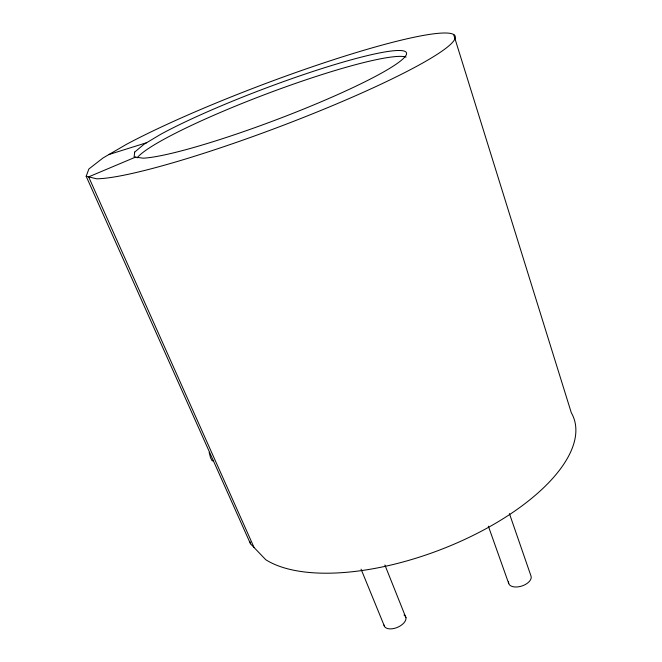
<?xml version="1.0" encoding="UTF-8"?>
<svg xmlns="http://www.w3.org/2000/svg" width="662" height="662" viewBox="0 0 662 662"><rect width="100%" height="100%" fill="white"/><g stroke="black" fill="none" stroke-linecap="round" stroke-linejoin="round"><path stroke-width="0.99" d="M209.142 452.369L210.541 457.773L212.163 460.818L212.949 460.868M86.168 176.274L88.882 168.975L103.057 157.953L126.599 144.258A197.408 22.657 -20.7 0 1 410.655 37.982A197.408 22.657 -20.7 0 1 363.67 92.142A197.408 22.657 -20.7 0 1 96.627 178.798L86.168 176.274L250.476 543.767L265.76 559.721A173.552 76.444 -20.7 0 0 469.507 537.172A173.552 76.444 -20.7 0 0 571.314 412.757L453.677 34.507M135.511 157.126L88.634 176.87L254.084 547.54M108.932 154.527L146.674 142.694M361.08 569.188L384.597 626.616M384.879 564.976L405.963 617.737M488.357 526.174L508.714 583.487M509.426 513.621L531.007 576.056A11.75 6.488 -18.2 0 1 520.522 586.4A11.75 6.488 -18.2 0 1 508.573 581.774M250.112 541.781L250.476 543.767M137.15 157.87A145.698 17.386 -20.7 0 1 268.904 93.019A145.698 17.386 -20.7 0 1 406.104 57.064M403.994 615.015A11.659 6.388 -23.1 0 1 398.706 626.773A11.659 6.388 -23.1 0 1 384.01 625.052M134.676 152.095L134.129 156.944L143.265 158.185A145.979 16.658 -20.7 0 0 343.106 92.15A145.979 16.658 -20.7 0 0 370.43 54.905A145.979 16.658 -20.7 0 0 160.833 134.229L144.01 144.283L134.676 152.095"/></g></svg>
